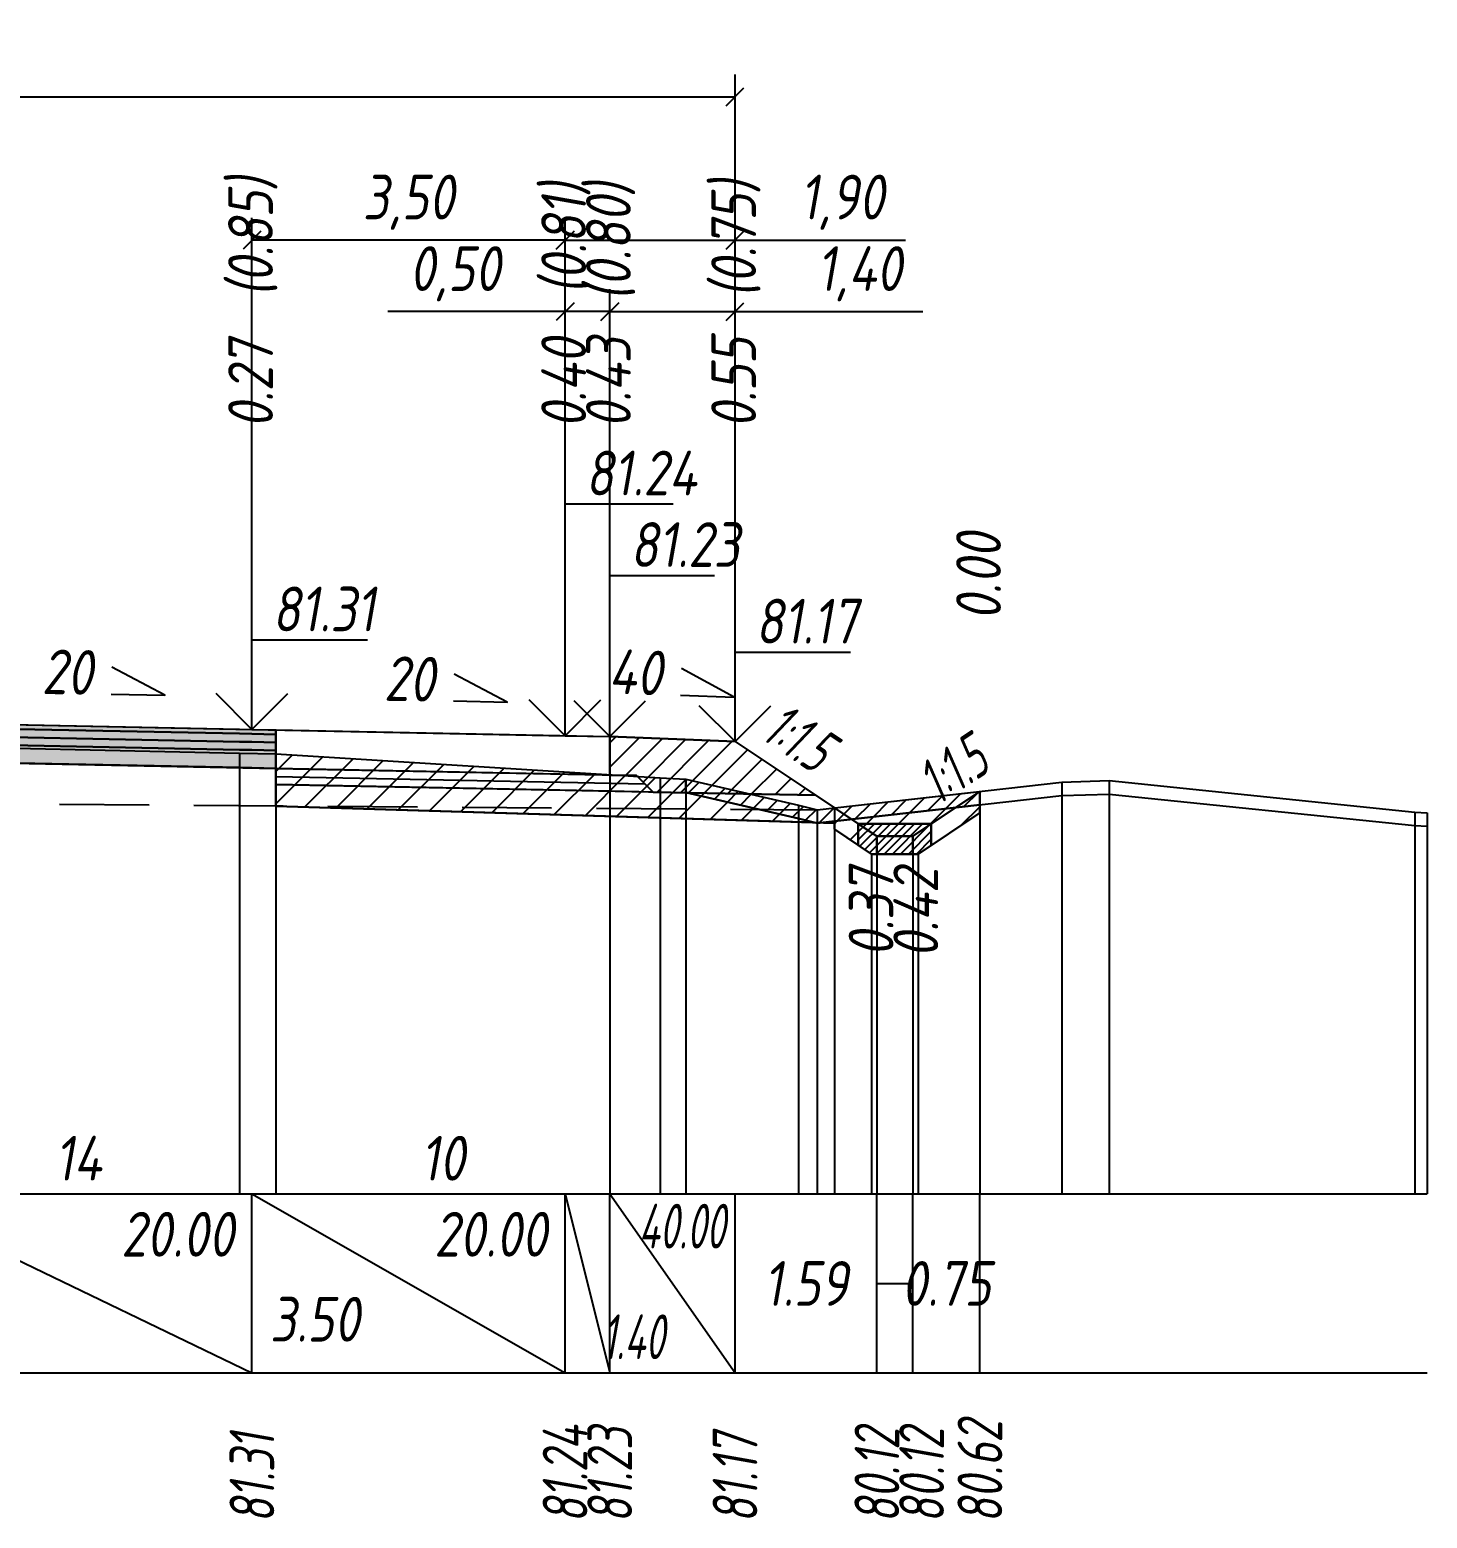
# Model space of a CAD drawing. Extents: x -717 to 1451, y -133302 to 233.
# Drawn here: x 165.6 to 243.7, y -28529.1 to -28445.9 of the extents above; entities that cross this region are included whole.
import ezdxf
from ezdxf.enums import TextEntityAlignment as Align

# ---------------------------------------------------------------- set-up
doc = ezdxf.new("R2010")
doc.units = 0
doc.linetypes.add('штриховая', pattern=[0.75, 0.5, -0.25])
for name, color, linetype in [('Интерполированный поперечник', 2, 'Continuous'), ('Код_514', 1, 'Continuous'), ('Контур_0', 7, 'Continuous'), ('Контур_2521', 7, 'Continuous'), ('Контур_2564', 7, 'Continuous'), ('Контур_2660', 7, 'Continuous'), ('Контур_2665', 7, 'Continuous'), ('Контур_400', 7, 'Continuous'), ('Контур_508', 7, 'Continuous'), ('Контур_512', 7, 'Continuous'), ('Контур_513', 7, 'Continuous'), ('Контур_818', 7, 'Continuous'), ('Красный поперечник', 1, 'Continuous'), ('Объём_2501', 7, 'Continuous'), ('Объём_2564', 7, 'Continuous'), ('Объём_2650', 7, 'Continuous'), ('Объём_2660', 7, 'Continuous'), ('Объём_2661', 7, 'Continuous'), ('Объём_2662', 7, 'Continuous'), ('Объём_2663', 7, 'Continuous'), ('Объём_2664', 7, 'Continuous'), ('Объём_2665', 7, 'Continuous'), ('Объём_2666', 7, 'Continuous'), ('Объём_2667', 7, 'Continuous'), ('Объём_2668', 7, 'Continuous'), ('Объём_2669', 7, 'Continuous'), ('Объём_2675', 7, 'Continuous'), ('Объём_2753', 7, 'Continuous'), ('Откосы', 7, 'Continuous'), ('Отметки покрытия', 7, 'Continuous'), ('Рабочие отметки', 7, 'Continuous'), ('Рабочие отметки доп.', 7, 'Continuous'), ('Слои выравнивания', 7, 'Continuous'), ('Таблица', 7, 'Continuous'), ('Уклоны проезжей части', 7, 'Continuous'), ('Черный поперечник', 3, 'Continuous')]:
    doc.layers.add(name, color=color, linetype=linetype)
for name, color, linetype, true_color in [('Контур_2540', 2, 'Continuous', 0xffff00), ('Контур_2560', 2, 'Continuous', 0xffff00), ('Контур_2561', 7, 'Continuous', 0xff8040), ('Контур_2562', 3, 'Continuous', 0x00ff00), ('Контур_2563', 7, 'Continuous', 0xff8000), ('Контур_2570', 7, 'Continuous', 0x80ff00), ('Контур_2583', 3, 'Continuous', 0x00ff00), ('Контур_2584', 3, 'Continuous', 0x00ff00), ('Контур_2725', 7, 'Continuous', 0x323232), ('Контур_2736', 4, 'Continuous', 0x00ffff), ('Контур_2737', 4, 'Continuous', 0x00ffff), ('Контур_2738', 4, 'Continuous', 0x00ffff), ('Контур_2739', 4, 'Continuous', 0x00ffff), ('Контур_2741', 4, 'Continuous', 0x00ffff), ('Контур_2742', 4, 'Continuous', 0x00ffff), ('Контур_2743', 4, 'Continuous', 0x00ffff), ('Контур_2744', 7, 'Continuous', 0xa4ffff), ('Контур_2745', 7, 'Continuous', 0xa4ffff), ('Контур_2747', 4, 'Continuous', 0x00ffff), ('Контур_2748', 4, 'Continuous', 0x00ffff), ('Контур_2749', 4, 'Continuous', 0x00ffff), ('Контур_2750', 4, 'Continuous', 0x00ffff), ('Контур_2751', 4, 'Continuous', 0x00ffff), ('Контур_2752', 4, 'Continuous', 0x00ffff), ('Контур_2760', 7, 'Continuous', 0x323232), ('Контур_2761', 7, 'Continuous', 0x323232), ('Контур_2762', 7, 'Continuous', 0x323232), ('Контур_2763', 7, 'Continuous', 0x323232), ('Контур_402', 7, 'Continuous', 0xff6464), ('Контур_703', 4, 'Continuous', 0x00ffff), ('Контур_705', 4, 'Continuous', 0x00ffff), ('Контур_707', 4, 'Continuous', 0x00ffff), ('Контур_720', 131, 'Continuous', 0xaaffff), ('Объём_2500', 7, 'Continuous', 0xc0c0c0), ('Объём_2520', 7, 'Continuous', 0x80ffff), ('Объём_2540', 2, 'Continuous', 0xffff00), ('Объём_2560', 2, 'Continuous', 0xffff00), ('Объём_2561', 7, 'Continuous', 0xff8040), ('Объём_2562', 3, 'Continuous', 0x00ff00), ('Объём_2563', 7, 'Continuous', 0xff8000), ('Объём_2570', 7, 'Continuous', 0x80ff00), ('Объём_2583', 3, 'Continuous', 0x00ff00), ('Объём_2584', 3, 'Continuous', 0x00ff00), ('Объём_2591', 3, 'Continuous', 0x00ff00), ('Объём_2595', 3, 'Continuous', 0x00ff00), ('Объём_2600', 7, 'Continuous', 0x808000), ('Объём_2620', 2, 'Continuous', 0xffff00), ('Объём_2746', 2, 'Continuous', 0xffff00)]:
    doc.layers.add(name, color=color, linetype=linetype, true_color=true_color)
doc.styles.get("Standard").update_dxf_attribs({"font": 'txt', "height": 2.5})
doc.styles.add('М', font='romand.shx', dxfattribs={"width": 0.8, "oblique": 10, "height": 2.5})
doc.dimstyles.new('ISO-25', dxfattribs={"dimtxt": 2.5, "dimasz": 2.5, "dimexe": 1.25, "dimexo": 0.625, "dimtad": 1, "dimtxsty": 'Standard', "dimcen": 2.5, "dimadec": 0, "dimazin": 0, "dimtfac": 1, "dimtmove": 0, "dimatfit": 3, "dimfxl": 1, "dimarcsym": 0})

# ---------------------------------------------------------------- blocks, each defined once
blk = doc.blocks.new('_Oblique')
at = {"color": 0, "linetype": 'ByBlock', "lineweight": -2}
blk.add_line((-0.5, -0.5), (0.5, 0.5), dxfattribs=at)
blk = doc.blocks.new('*D641')
at = {"color": 0, "lineweight": -2, "transparency": 16777216}
for p, q in [((198.046, -28484.871), (198.046, -28460.431)), ((205.046, -28485.151), (205.046, -28460.431)), ((198.046, -28461.681), (205.046, -28461.681)), ((205.046, -28461.681), (215.542, -28461.681))]:
    blk.add_line(p, q, dxfattribs=at)
at = {"layer": 'Defpoints', "color": 0, "transparency": 16777216}
for p in [(205.046, -28461.681), (198.046, -28485.496), (205.046, -28485.776)]:
    blk.add_point(p, dxfattribs=at)
at = {"color": 0, "lineweight": -2, "transparency": 16777216, "rotation": 180}
blk.add_blockref('_Oblique', (198.046, -28461.681), dxfattribs=at)
at = {"color": 0, "lineweight": -2, "transparency": 16777216}
blk.add_blockref('_Oblique', (205.046, -28461.681), dxfattribs=at)
at = {"color": 0, "transparency": 16777216, "insert": (212.001, -28459.568), "char_height": 2.5, "width": 8.75, "attachment_point": 5, "style": 'М'}
blk.add_mtext('1,40', dxfattribs=at)
blk = doc.blocks.new('*D643')
at = {"color": 0, "lineweight": -2, "transparency": 16777216}
for p, q in [((195.546, -28484.821), (195.546, -28460.431)), ((198.046, -28484.871), (198.046, -28460.431)), ((195.546, -28461.681), (185.633, -28461.681)), ((198.046, -28461.681), (195.546, -28461.681))]:
    blk.add_line(p, q, dxfattribs=at)
at = {"layer": 'Defpoints', "color": 0, "transparency": 16777216}
for p in [(198.046, -28461.681), (195.546, -28485.446), (198.046, -28485.496)]:
    blk.add_point(p, dxfattribs=at)
at = {"color": 0, "lineweight": -2, "transparency": 16777216, "rotation": 180}
blk.add_blockref('_Oblique', (195.546, -28461.681), dxfattribs=at)
at = {"color": 0, "lineweight": -2, "transparency": 16777216}
blk.add_blockref('_Oblique', (198.046, -28461.681), dxfattribs=at)
at = {"color": 0, "transparency": 16777216, "insert": (189.394, -28459.568), "char_height": 2.5, "width": 9.16667, "attachment_point": 5, "style": 'М'}
blk.add_mtext('0,50', dxfattribs=at)
blk = doc.blocks.new('*D645')
at = {"color": 0, "lineweight": -2, "transparency": 16777216}
for p, q in [((178.046, -28484.471), (178.046, -28456.431)), ((195.546, -28484.821), (195.546, -28456.431)), ((195.546, -28457.681), (178.046, -28457.681))]:
    blk.add_line(p, q, dxfattribs=at)
at = {"layer": 'Defpoints', "color": 0, "transparency": 16777216}
for p in [(178.046, -28457.681), (178.046, -28485.096), (195.546, -28485.446)]:
    blk.add_point(p, dxfattribs=at)
at = {"color": 0, "lineweight": -2, "transparency": 16777216, "rotation": 180}
blk.add_blockref('_Oblique', (178.046, -28457.681), dxfattribs=at)
at = {"color": 0, "lineweight": -2, "transparency": 16777216}
blk.add_blockref('_Oblique', (195.546, -28457.681), dxfattribs=at)
at = {"color": 0, "transparency": 16777216, "insert": (186.796, -28455.568), "char_height": 2.5, "width": 9.58333, "attachment_point": 5, "style": 'М'}
blk.add_mtext('3,50', dxfattribs=at)
blk = doc.blocks.new('*D646')
at = {"color": 0, "lineweight": -2, "transparency": 16777216}
for p, q in [((195.546, -28484.821), (195.546, -28456.431)), ((205.046, -28485.151), (205.046, -28456.431)), ((195.546, -28457.681), (205.046, -28457.681)), ((205.046, -28457.681), (214.573, -28457.681))]:
    blk.add_line(p, q, dxfattribs=at)
at = {"layer": 'Defpoints', "color": 0, "transparency": 16777216}
for p in [(195.546, -28457.681), (195.546, -28485.446), (205.046, -28485.776)]:
    blk.add_point(p, dxfattribs=at)
at = {"color": 0, "lineweight": -2, "transparency": 16777216, "rotation": 180}
blk.add_blockref('_Oblique', (195.546, -28457.681), dxfattribs=at)
at = {"color": 0, "lineweight": -2, "transparency": 16777216}
blk.add_blockref('_Oblique', (205.046, -28457.681), dxfattribs=at)
at = {"color": 0, "transparency": 16777216, "insert": (211.032, -28455.568), "char_height": 2.5, "width": 8.75, "attachment_point": 5, "style": 'М'}
blk.add_mtext('1,90', dxfattribs=at)
blk = doc.blocks.new('*D648')
at = {"color": 0, "lineweight": -2, "transparency": 16777216}
for p, q in [((109.546, -28485.151), (109.546, -28448.431)), ((205.046, -28485.151), (205.046, -28448.431)), ((109.546, -28449.681), (205.046, -28449.681))]:
    blk.add_line(p, q, dxfattribs=at)
at = {"layer": 'Defpoints', "color": 0, "transparency": 16777216}
for p in [(205.046, -28449.681), (109.546, -28485.776), (205.046, -28485.776)]:
    blk.add_point(p, dxfattribs=at)
at = {"color": 0, "lineweight": -2, "transparency": 16777216, "rotation": 180}
blk.add_blockref('_Oblique', (109.546, -28449.681), dxfattribs=at)
at = {"color": 0, "lineweight": -2, "transparency": 16777216}
blk.add_blockref('_Oblique', (205.046, -28449.681), dxfattribs=at)
at = {"color": 0, "transparency": 16777216, "insert": (157.296, -28447.568), "char_height": 2.5, "width": 10.41667, "attachment_point": 5, "style": 'М'}
blk.add_mtext('19,10', dxfattribs=at)

msp = doc.modelspace()

# ---------------------------------------------------------------- hatches: boundary and pattern name
at = {"layer": 'Объём_2563'}
h = msp.add_hatch(dxfattribs=at)
h.set_pattern_fill('ANSI31', color=256, scale=0.3)
h.paths.add_polyline_path([(200.464, -28488.532), (199.546, -28487.613), (198.046, -28487.583), (198.046, -28485.433), (205.046, -28485.713), (209.546, -28488.713)])
at = {"layer": 'Объём_2570'}
h = msp.add_hatch(dxfattribs=at)
h.set_pattern_fill('ANSI31', color=256, scale=0.2)
h.paths.add_polyline_path([(218.734, -28489.245), (209.634, -28490.271), (208.588, -28490.017), (202.289, -28488.555), (202.289, -28487.805), (208.588, -28489.267), (209.634, -28489.521), (218.734, -28488.495)])
at = {"layer": 'Объём_2600'}
h = msp.add_hatch(dxfattribs=at)
h.set_pattern_fill('ANSI31', color=6, scale=0.4)
h.paths.add_polyline_path([(200.857, -28487.737), (202.289, -28487.805), (202.289, -28488.555), (208.588, -28490.017), (209.48, -28490.234), (179.385, -28489.331), (179.385, -28486.401)])
h = msp.add_hatch(dxfattribs=at)
h.set_pattern_fill('ANSI31', color=6, scale=0.4)
h.paths.add_polyline_path([(216.015, -28490.308), (211.937, -28490.308), (211.937, -28491.509), (210.596, -28490.615), (210.596, -28490.267), (209.865, -28490.245), (218.726, -28489.246), (218.726, -28489.702), (216.015, -28491.509)])
at = {"layer": 'Объём_2620'}
h = msp.add_hatch(dxfattribs=at)
h.set_pattern_fill('ANSI31', color=2, scale=0.1)
h.paths.add_polyline_path([(211.937, -28490.308), (216.015, -28490.308), (216.015, -28491.509), (215.279, -28492), (212.673, -28492), (211.937, -28491.509)])
at = {"layer": 'Слои выравнивания'}
for color, points in [(2, [(157.296, -28484.618), (177.343, -28485.019), (178.046, -28485.033), (179.385, -28485.06), (179.385, -28485.31), (178.046, -28485.283), (177.343, -28485.269), (157.296, -28484.868)]), (3, [(157.296, -28484.868), (177.343, -28485.269), (178.046, -28485.283), (179.385, -28485.31), (179.385, -28485.76), (178.046, -28485.733), (177.343, -28485.719), (157.296, -28485.318)]), (4, [(157.296, -28485.318), (177.343, -28485.719), (178.046, -28485.733), (179.385, -28485.76), (179.385, -28486.21), (178.046, -28486.183), (177.343, -28486.169), (157.296, -28485.768)]), (5, [(157.296, -28485.768), (177.343, -28486.169), (178.046, -28486.183), (179.385, -28486.21), (179.385, -28487.21), (178.046, -28487.183), (177.343, -28487.169), (157.296, -28486.768)])]:
    msp.add_hatch(color=color, dxfattribs=at).paths.add_polyline_path(points)

# ---------------------------------------------------------------- linework, layer by layer
at = {"layer": 'Интерполированный поперечник', "linetype": 'штриховая', "ltscale": 10, "flags": 128}
msp.add_lwpolyline([(99.797, -28488.705), (209.634, -28489.521)], dxfattribs=at)
at = {"layer": 'Код_514'}
for p, q in [((157.296, -28511), (178.046, -28521)), ((178.046, -28521), (178.046, -28511)), ((178.046, -28511), (195.546, -28521)), ((195.546, -28521), (195.546, -28511)), ((195.546, -28511), (198.046, -28521)), ((198.046, -28521), (198.046, -28511)), ((198.046, -28511), (205.046, -28521)), ((205.046, -28521), (205.046, -28511)), ((212.976, -28521), (212.976, -28511)), ((214.976, -28521), (214.976, -28511)), ((218.734, -28521), (218.734, -28511)), ((212.976, -28516), (214.976, -28516))]:
    msp.add_line(p, q, dxfattribs=at)
at = {"layer": 'Контур_0', "flags": 128}
for points in [[(179.385, -28485.06), (198.046, -28485.433), (198.046, -28487.583), (179.385, -28487.21), (179.385, -28485.06), (179.385, -28485.06)], [(205.046, -28485.713), (210.596, -28489.413), (210.596, -28489.413), (210.596, -28489.413), (210.596, -28489.413), (210.596, -28489.413), (210.596, -28489.413), (210.596, -28489.413), (210.596, -28489.413), (210.596, -28489.413), (210.596, -28489.413), (210.596, -28489.413), (210.596, -28489.413), (210.596, -28489.413), (210.596, -28489.413), (212.976, -28491)], [(205.046, -28485.713), (210.596, -28489.413), (210.596, -28489.413), (210.596, -28489.413), (210.596, -28489.413), (210.596, -28489.413), (210.596, -28489.413), (210.596, -28489.413), (210.596, -28489.413), (210.596, -28489.413), (210.596, -28489.413), (210.596, -28489.413), (210.596, -28489.413), (210.596, -28489.413), (210.596, -28489.413), (212.976, -28491), (214.976, -28491), (218.734, -28488.495), (218.734, -28488.495), (218.734, -28488.495), (218.734, -28488.495), (218.734, -28488.495), (218.734, -28488.495), (218.734, -28488.495), (218.734, -28488.495), (218.734, -28488.495), (218.734, -28488.495), (218.734, -28488.495), (218.734, -28488.495), (218.734, -28488.495)], [(198.046, -28488.483), (179.385, -28488.11), (179.385, -28487.21), (199.546, -28487.613), (200.464, -28488.532), (198.046, -28488.483), (198.046, -28488.483)], [(198.046, -28487.583), (199.546, -28487.613), (200.464, -28488.532), (209.546, -28488.713)]]:
    msp.add_lwpolyline(points, dxfattribs=at)
at = {"layer": 'Контур_2521', "color": 250, "flags": 128}
msp.add_lwpolyline([(179.385, -28487.66), (200.005, -28488.073)], dxfattribs=at)
at = {"layer": 'Контур_2540', "flags": 128}
msp.add_lwpolyline([(195.546, -28488.433), (209.546, -28488.713), (210.596, -28489.413), (210.596, -28490.267), (179.385, -28489.331), (179.385, -28488.11), (195.546, -28488.433), (195.546, -28488.433)], dxfattribs=at)
at = {"layer": 'Контур_2560', "flags": 128}
msp.add_lwpolyline([(198.046, -28485.433), (205.046, -28485.713), (205.046, -28485.713), (205.046, -28485.713)], dxfattribs=at)
at = {"layer": 'Контур_2561', "flags": 128}
msp.add_lwpolyline([(198.046, -28485.433), (198.046, -28485.433), (205.046, -28485.713), (205.046, -28485.713), (198.046, -28485.433)], dxfattribs=at)
at = {"layer": 'Контур_2562', "flags": 128}
msp.add_lwpolyline([(205.046, -28485.713), (205.046, -28485.713), (205.046, -28485.713), (205.046, -28485.713), (205.046, -28485.713)], dxfattribs=at)
at = {"layer": 'Контур_2563', "flags": 128}
msp.add_lwpolyline([(200.464, -28488.532), (199.546, -28487.613), (198.046, -28487.583), (198.046, -28485.433), (205.046, -28485.713), (209.546, -28488.713), (200.464, -28488.532), (200.464, -28488.532)], dxfattribs=at)
at = {"layer": 'Контур_2564', "flags": 128}
msp.add_lwpolyline([(198.046, -28485.433), (205.046, -28485.713)], dxfattribs=at)
at = {"layer": 'Контур_2570', "flags": 128}
msp.add_lwpolyline([(157.296, -28485.908), (177.343, -28486.354), (179.385, -28486.401), (200.857, -28487.737), (202.289, -28487.805), (202.289, -28488.555), (208.588, -28490.017), (209.634, -28490.271), (209.634, -28490.271), (223.312, -28488.728), (225.951, -28488.646), (243.049, -28490.403), (243.734, -28490.44)], dxfattribs=at)
at = {"layer": 'Контур_2583', "flags": 128}
for points in [[(218.726, -28489.702), (218.726, -28488.5), (214.976, -28491), (214.976, -28492), (215.279, -28492), (218.726, -28489.702)], [(212.976, -28491), (210.596, -28489.413), (210.596, -28490.615), (212.673, -28492), (212.976, -28492), (212.976, -28491)]]:
    msp.add_lwpolyline(points, dxfattribs=at)
at = {"layer": 'Контур_2584', "flags": 128}
msp.add_lwpolyline([(212.976, -28491), (212.976, -28492), (214.976, -28492), (214.976, -28491), (212.976, -28491)], dxfattribs=at)
at = {"layer": 'Контур_2660', "flags": 128}
msp.add_lwpolyline([(179.385, -28489.331), (210.596, -28490.267)], dxfattribs=at)
at = {"layer": 'Контур_2665', "flags": 128}
msp.add_lwpolyline([(205.046, -28485.713), (205.046, -28485.713)], dxfattribs=at)
at = {"layer": 'Контур_2725', "flags": 128}
msp.add_lwpolyline([(129.804, -28487.318), (136.546, -28487.183), (142.721, -28487.06), (152.503, -28486.864), (154.459, -28486.825), (157.296, -28486.768), (177.343, -28487.169), (178.046, -28487.183), (179.385, -28487.21)], dxfattribs=at)
at = {"layer": 'Контур_2736', "flags": 128}
for points in [[(205.046, -28485.713), (210.596, -28489.413)], [(210.596, -28489.413), (212.976, -28491)]]:
    msp.add_lwpolyline(points, dxfattribs=at)
at = {"layer": 'Контур_2737', "flags": 128}
msp.add_lwpolyline([(210.596, -28489.413), (210.596, -28489.413)], dxfattribs=at)
at = {"layer": 'Контур_2738', "flags": 128}
msp.add_lwpolyline([(210.596, -28489.413), (210.596, -28489.413)], dxfattribs=at)
at = {"layer": 'Контур_2739', "flags": 128}
msp.add_lwpolyline([(210.596, -28489.413), (210.596, -28489.413)], dxfattribs=at)
at = {"layer": 'Контур_2741', "flags": 128}
msp.add_lwpolyline([(218.734, -28488.495), (218.734, -28488.495)], dxfattribs=at)
at = {"layer": 'Контур_2742', "flags": 128}
msp.add_lwpolyline([(218.734, -28488.495), (218.734, -28488.495)], dxfattribs=at)
at = {"layer": 'Контур_2743', "flags": 128}
msp.add_lwpolyline([(218.734, -28488.495), (218.734, -28488.495)], dxfattribs=at)
at = {"layer": 'Контур_2744', "flags": 128}
msp.add_lwpolyline([(218.734, -28488.495), (218.734, -28488.495)], dxfattribs=at)
msp.add_lwpolyline([(218.734, -28488.495), (218.734, -28488.495)], dxfattribs=at)
msp.add_lwpolyline([(218.734, -28488.495), (218.734, -28488.495)], dxfattribs=at)
msp.add_lwpolyline([(218.734, -28488.495), (218.734, -28488.495)], dxfattribs=at)
msp.add_lwpolyline([(218.734, -28488.495), (218.734, -28488.495)], dxfattribs=at)
msp.add_lwpolyline([(218.734, -28488.495), (218.734, -28488.495)], dxfattribs=at)
at = {"layer": 'Контур_2745', "flags": 128}
msp.add_lwpolyline([(210.596, -28489.413), (210.596, -28489.413)], dxfattribs=at)
msp.add_lwpolyline([(210.596, -28489.413), (210.596, -28489.413)], dxfattribs=at)
msp.add_lwpolyline([(210.596, -28489.413), (210.596, -28489.413)], dxfattribs=at)
msp.add_lwpolyline([(210.596, -28489.413), (210.596, -28489.413)], dxfattribs=at)
msp.add_lwpolyline([(210.596, -28489.413), (210.596, -28489.413)], dxfattribs=at)
msp.add_lwpolyline([(210.596, -28489.413), (210.596, -28489.413)], dxfattribs=at)
at = {"layer": 'Контур_2747', "flags": 128}
msp.add_lwpolyline([(210.596, -28489.413), (210.596, -28489.413)], dxfattribs=at)
at = {"layer": 'Контур_2748', "flags": 128}
msp.add_lwpolyline([(210.596, -28489.413), (210.596, -28489.413)], dxfattribs=at)
at = {"layer": 'Контур_2749', "flags": 128}
msp.add_lwpolyline([(210.596, -28489.413), (210.596, -28489.413)], dxfattribs=at)
at = {"layer": 'Контур_2750', "flags": 128}
msp.add_lwpolyline([(218.734, -28488.495), (218.734, -28488.495)], dxfattribs=at)
at = {"layer": 'Контур_2751', "flags": 128}
msp.add_lwpolyline([(218.734, -28488.495), (218.734, -28488.495)], dxfattribs=at)
at = {"layer": 'Контур_2752', "flags": 128}
msp.add_lwpolyline([(218.734, -28488.495), (218.734, -28488.495)], dxfattribs=at)
at = {"layer": 'Контур_2760', "flags": 128}
msp.add_lwpolyline([(129.804, -28485.168), (136.546, -28485.033), (142.721, -28484.91), (152.503, -28484.714), (154.459, -28484.675), (157.296, -28484.618), (177.343, -28485.019), (178.046, -28485.033), (179.385, -28485.06)], dxfattribs=at)
at = {"layer": 'Контур_2761', "flags": 128}
msp.add_lwpolyline([(129.804, -28485.418), (136.546, -28485.283), (142.721, -28485.16), (152.503, -28484.964), (154.459, -28484.925), (157.296, -28484.868), (177.343, -28485.269), (178.046, -28485.283), (179.385, -28485.31)], dxfattribs=at)
at = {"layer": 'Контур_2762', "flags": 128}
msp.add_lwpolyline([(129.804, -28485.868), (136.546, -28485.733), (142.721, -28485.61), (152.503, -28485.414), (154.459, -28485.375), (157.296, -28485.318), (177.343, -28485.719), (178.046, -28485.733), (179.385, -28485.76)], dxfattribs=at)
at = {"layer": 'Контур_2763', "flags": 128}
msp.add_lwpolyline([(129.804, -28486.318), (136.546, -28486.183), (142.721, -28486.06), (152.503, -28485.864), (154.459, -28485.825), (157.296, -28485.768), (177.343, -28486.169), (178.046, -28486.183), (179.385, -28486.21)], dxfattribs=at)
at = {"layer": 'Контур_400', "flags": 128}
msp.add_lwpolyline([(157.296, -28484.618), (178.046, -28485.033), (195.546, -28485.383), (195.546, -28485.383), (195.546, -28485.383), (195.546, -28485.383), (195.546, -28485.383), (195.546, -28485.383), (198.046, -28485.433)], dxfattribs=at)
at = {"layer": 'Контур_402', "flags": 128}
msp.add_lwpolyline([(104.564, -28490.25), (129.804, -28489.493), (129.804, -28487.318), (157.296, -28486.768), (179.385, -28487.21), (179.385, -28489.331), (210.596, -28490.267)], dxfattribs=at)
at = {"layer": 'Контур_508', "flags": 128}
msp.add_lwpolyline([(104, -28490.632), (104.564, -28490.25), (129.804, -28489.493), (129.804, -28487.318), (157.296, -28486.768), (179.385, -28487.21), (179.385, -28489.331), (210.596, -28490.267), (210.596, -28490.615), (212.673, -28492), (212.976, -28492), (214.976, -28492), (215.279, -28492), (218.726, -28489.702), (218.726, -28488.5), (218.734, -28488.495)], dxfattribs=at)
at = {"layer": 'Контур_512', "flags": 128}
msp.add_lwpolyline([(179.385, -28489.331), (210.596, -28490.267), (210.596, -28490.615), (212.673, -28492), (212.976, -28492), (214.976, -28492), (215.279, -28492), (218.726, -28489.702), (218.726, -28488.5), (218.734, -28488.495)], dxfattribs=at)
at = {"layer": 'Контур_513', "flags": 128}
msp.add_lwpolyline([(104, -28490.632), (104.564, -28490.25), (129.804, -28489.493), (129.804, -28487.318), (157.296, -28486.768), (179.385, -28487.21), (179.385, -28489.331), (210.596, -28490.267), (210.596, -28490.615), (212.673, -28492), (212.976, -28492), (214.976, -28492), (215.279, -28492), (218.726, -28489.702), (218.726, -28488.5), (218.734, -28488.495)], dxfattribs=at)
at = {"layer": 'Контур_703', "flags": 128}
msp.add_lwpolyline([(205.046, -28485.713), (210.596, -28489.413)], dxfattribs=at)
at = {"layer": 'Контур_705', "flags": 128}
msp.add_lwpolyline([(210.596, -28489.413), (210.596, -28489.413)], dxfattribs=at)
at = {"layer": 'Контур_707', "flags": 128}
msp.add_lwpolyline([(214.976, -28491), (218.734, -28488.495)], dxfattribs=at)
at = {"layer": 'Контур_720', "flags": 128}
msp.add_lwpolyline([(212.976, -28491), (214.976, -28491)], dxfattribs=at)
at = {"layer": 'Контур_818', "flags": 128}
msp.add_lwpolyline([(105, -28487.879), (127.399, -28486.451), (129.804, -28486.302), (152.503, -28485.876), (154.459, -28485.845), (157.296, -28485.908), (177.343, -28486.354), (179.385, -28486.401), (200.857, -28487.737), (202.289, -28487.805), (202.289, -28488.555), (208.588, -28490.017), (209.634, -28490.271), (209.634, -28490.271), (218.734, -28489.245)], dxfattribs=at)
at = {"layer": 'Красный поперечник'}
for p, q in [((157.296, -28484.618), (178.046, -28485.033)), ((178.046, -28485.033), (195.546, -28485.383)), ((195.546, -28485.383), (198.046, -28485.433)), ((198.046, -28485.433), (205.046, -28485.713)), ((205.046, -28485.713), (212.976, -28491)), ((214.976, -28491), (218.734, -28488.495)), ((218.726, -28488.5), (218.726, -28511)), ((218.734, -28488.495), (218.734, -28511)), ((179.385, -28489.331), (179.385, -28511)), ((210.596, -28490.267), (210.596, -28511)), ((218.726, -28489.702), (218.726, -28511)), ((210.596, -28490.615), (210.596, -28511)), ((212.976, -28491), (214.976, -28491)), ((212.673, -28492), (212.673, -28511)), ((212.976, -28492), (212.976, -28511)), ((214.976, -28492), (214.976, -28511)), ((215.279, -28492), (215.279, -28511))]:
    msp.add_line(p, q, dxfattribs=at)
at = {"layer": 'Объём_2500', "flags": 128}
msp.add_lwpolyline([(179.385, -28485.06), (198.046, -28485.433), (198.046, -28487.583), (179.385, -28487.21), (179.385, -28485.06), (179.385, -28485.06)], dxfattribs=at)
at = {"layer": 'Объём_2501', "flags": 128}
msp.add_lwpolyline([(157.296, -28484.618), (178.046, -28485.033), (195.546, -28485.383), (195.546, -28485.383), (195.546, -28485.383), (195.546, -28485.383), (195.546, -28485.383), (195.546, -28485.383), (198.046, -28485.433)], dxfattribs=at)
at = {"layer": 'Объём_2520', "color": 250, "flags": 128}
msp.add_lwpolyline([(198.046, -28488.483), (179.385, -28488.11), (179.385, -28487.21), (199.546, -28487.613), (200.464, -28488.532), (198.046, -28488.483), (198.046, -28488.483)], dxfattribs=at)
at = {"layer": 'Объём_2540', "flags": 128}
msp.add_lwpolyline([(195.546, -28488.433), (209.546, -28488.713), (210.596, -28489.413), (210.596, -28490.267), (179.385, -28489.331), (179.385, -28488.11), (195.546, -28488.433), (195.546, -28488.433)], dxfattribs=at)
at = {"layer": 'Объём_2560', "flags": 128}
msp.add_lwpolyline([(198.046, -28485.433), (205.046, -28485.713), (205.046, -28485.713), (205.046, -28485.713)], dxfattribs=at)
at = {"layer": 'Объём_2561', "flags": 128}
msp.add_lwpolyline([(198.046, -28485.433), (198.046, -28485.433), (205.046, -28485.713), (205.046, -28485.713), (198.046, -28485.433)], dxfattribs=at)
at = {"layer": 'Объём_2562', "flags": 128}
msp.add_lwpolyline([(205.046, -28485.713), (205.046, -28485.713), (205.046, -28485.713), (205.046, -28485.713), (205.046, -28485.713)], dxfattribs=at)
at = {"layer": 'Объём_2563', "color": 250, "flags": 128}
msp.add_lwpolyline([(200.464, -28488.532), (199.546, -28487.613), (198.046, -28487.583), (198.046, -28485.433), (205.046, -28485.713), (209.546, -28488.713), (200.464, -28488.532), (200.464, -28488.532)], dxfattribs=at)
at = {"layer": 'Объём_2564', "flags": 128}
msp.add_lwpolyline([(198.046, -28485.433), (205.046, -28485.713)], dxfattribs=at)
at = {"layer": 'Объём_2570', "flags": 128}
msp.add_lwpolyline([(218.734, -28489.245), (209.634, -28490.271), (208.588, -28490.017), (202.289, -28488.555), (202.289, -28487.805), (208.588, -28489.267), (209.634, -28489.521), (218.734, -28488.495), (218.734, -28489.245), (218.734, -28489.245)], dxfattribs=at)
at = {"layer": 'Объём_2583', "flags": 128}
for points in [[(218.726, -28489.702), (218.726, -28488.5), (214.976, -28491), (214.976, -28492), (215.279, -28492), (218.726, -28489.702)], [(212.976, -28491), (210.596, -28489.413), (210.596, -28490.615), (212.673, -28492), (212.976, -28492), (212.976, -28491)]]:
    msp.add_lwpolyline(points, dxfattribs=at)
at = {"layer": 'Объём_2584', "flags": 128}
msp.add_lwpolyline([(212.976, -28491), (212.976, -28492), (214.976, -28492), (214.976, -28491), (212.976, -28491)], dxfattribs=at)
at = {"layer": 'Объём_2591', "flags": 128}
for points in [[(214.976, -28491), (218.726, -28488.5), (218.734, -28488.495)], [(210.596, -28489.413), (212.976, -28491)]]:
    msp.add_lwpolyline(points, dxfattribs=at)
at = {"layer": 'Объём_2595', "flags": 128}
msp.add_lwpolyline([(212.976, -28491), (214.976, -28491)], dxfattribs=at)
at = {"layer": 'Объём_2600', "color": 5, "flags": 128}
for points in [[(218.726, -28489.246), (218.726, -28488.5), (218.734, -28488.495), (218.734, -28489.245), (218.726, -28489.246), (218.726, -28489.246)], [(209.634, -28490.271), (209.48, -28490.234), (209.865, -28490.245), (209.634, -28490.271), (209.634, -28490.271)]]:
    msp.add_lwpolyline(points, dxfattribs=at)
at = {"layer": 'Объём_2620', "flags": 128}
msp.add_lwpolyline([(211.937, -28490.308), (216.015, -28490.308), (216.015, -28491.509), (215.279, -28492), (212.673, -28492), (211.937, -28491.509), (211.937, -28490.308), (211.937, -28490.308)], dxfattribs=at)
at = {"layer": 'Объём_2650', "color": 6, "flags": 128}
for points in [[(200.857, -28487.737), (202.289, -28487.805), (202.289, -28488.555), (208.588, -28490.017), (209.48, -28490.234), (179.385, -28489.331), (179.385, -28486.401), (200.857, -28487.737), (200.857, -28487.737)], [(216.015, -28490.308), (211.937, -28490.308), (211.937, -28491.509), (210.596, -28490.615), (210.596, -28490.267), (209.865, -28490.245), (218.726, -28489.246), (218.726, -28489.702), (216.015, -28491.509), (216.015, -28490.308), (216.015, -28490.308)]]:
    msp.add_lwpolyline(points, dxfattribs=at)
at = {"layer": 'Объём_2660', "flags": 128}
msp.add_lwpolyline([(179.385, -28489.331), (210.596, -28490.267)], dxfattribs=at)
at = {"layer": 'Объём_2661', "flags": 128}
msp.add_lwpolyline([(205.046, -28485.713), (210.596, -28489.413), (211.937, -28490.308)], dxfattribs=at)
at = {"layer": 'Объём_2662', "flags": 128}
msp.add_lwpolyline([(216.015, -28490.308), (218.734, -28488.495)], dxfattribs=at)
at = {"layer": 'Объём_2663', "flags": 128}
for points in [[(211.937, -28490.308), (212.976, -28491)], [(214.976, -28491), (216.015, -28490.308)]]:
    msp.add_lwpolyline(points, dxfattribs=at)
at = {"layer": 'Объём_2664', "flags": 128}
msp.add_lwpolyline([(212.976, -28491), (214.976, -28491)], dxfattribs=at)
at = {"layer": 'Объём_2665', "flags": 128}
msp.add_lwpolyline([(205.046, -28485.713), (205.046, -28485.713)], dxfattribs=at)
at = {"layer": 'Объём_2666', "flags": 128}
for points in [[(205.046, -28485.713), (210.596, -28489.413)], [(210.596, -28489.413), (211.937, -28490.308)]]:
    msp.add_lwpolyline(points, dxfattribs=at)
at = {"layer": 'Объём_2667', "flags": 128}
for points in [[(218.734, -28488.495), (218.734, -28488.495)], [(210.596, -28489.413), (210.596, -28489.413)]]:
    msp.add_lwpolyline(points, dxfattribs=at)
at = {"layer": 'Объём_2668', "flags": 128}
for points in [[(218.734, -28488.495), (218.734, -28488.495)], [(210.596, -28489.413), (210.596, -28489.413)]]:
    msp.add_lwpolyline(points, dxfattribs=at)
at = {"layer": 'Объём_2669', "flags": 128}
for points in [[(218.734, -28488.495), (218.734, -28488.495)], [(210.596, -28489.413), (210.596, -28489.413)]]:
    msp.add_lwpolyline(points, dxfattribs=at)
at = {"layer": 'Объём_2675', "flags": 128}
for points in [[(218.734, -28488.495), (218.734, -28488.495)], [(218.734, -28488.495), (218.734, -28488.495)], [(218.734, -28488.495), (218.734, -28488.495)], [(218.734, -28488.495), (218.734, -28488.495)], [(218.734, -28488.495), (218.734, -28488.495)], [(218.734, -28488.495), (218.734, -28488.495)], [(210.596, -28489.413), (210.596, -28489.413)], [(210.596, -28489.413), (210.596, -28489.413)], [(210.596, -28489.413), (210.596, -28489.413)], [(210.596, -28489.413), (210.596, -28489.413)], [(210.596, -28489.413), (210.596, -28489.413)], [(210.596, -28489.413), (210.596, -28489.413)]]:
    msp.add_lwpolyline(points, dxfattribs=at)
at = {"layer": 'Объём_2746', "flags": 128}
for points in [[(202.289, -28488.555), (208.588, -28490.017), (209.48, -28490.234), (179.385, -28489.331), (179.385, -28486.401), (200.857, -28487.737), (202.289, -28487.805), (202.289, -28488.555), (202.289, -28488.555)], [(218.726, -28489.246), (218.726, -28489.702), (215.279, -28492), (212.673, -28492), (210.596, -28490.615), (210.596, -28490.267), (209.865, -28490.245), (211.558, -28490.054), (212.976, -28491), (214.976, -28491), (217.38, -28489.398), (218.726, -28489.246), (218.726, -28489.246)]]:
    msp.add_lwpolyline(points, dxfattribs=at)
at = {"layer": 'Объём_2753', "flags": 128}
msp.add_lwpolyline([(179.385, -28485.06), (179.385, -28485.06)], dxfattribs=at)
at = {"layer": 'Откосы', "color": 1, "flags": 128}
for points in [[(170.184, -28483.059), (173.184, -28483.119), (170.214, -28481.559)], [(189.309, -28483.442), (192.309, -28483.502), (189.339, -28481.942)], [(202.002, -28483.118), (205, -28483.238), (202.062, -28481.619)]]:
    msp.add_lwpolyline(points, dxfattribs=at)
at = {"layer": 'Отметки покрытия', "color": 1}
for p, q in [((195.546, -28485.383), (195.546, -28472.433)), ((195.546, -28472.433), (201.596, -28472.433)), ((198.046, -28485.433), (198.046, -28476.433)), ((198.046, -28476.433), (203.896, -28476.433)), ((178.046, -28485.033), (178.046, -28480.033)), ((178.046, -28480.033), (184.496, -28480.033)), ((205.046, -28485.713), (205.046, -28480.713)), ((205.046, -28480.713), (211.496, -28480.713)), ((178.046, -28485.033), (176.046, -28483.033)), ((178.046, -28485.033), (180.046, -28483.033)), ((195.546, -28485.383), (193.546, -28483.383)), ((195.546, -28485.383), (197.546, -28483.383)), ((198.046, -28485.433), (196.046, -28483.433)), ((198.046, -28485.433), (200.046, -28483.433)), ((205.046, -28485.713), (203.046, -28483.713)), ((205.046, -28485.713), (207.046, -28483.713))]:
    msp.add_line(p, q, dxfattribs=at)
at = {"layer": 'Слои выравнивания'}
for p, q in [((179.385, -28485.06), (179.385, -28511)), ((198.046, -28485.433), (198.046, -28511))]:
    msp.add_line(p, q, dxfattribs=at)
at = {"layer": 'Слои выравнивания', "color": 2, "flags": 128}
msp.add_lwpolyline([(157.296, -28484.618), (177.343, -28485.019), (178.046, -28485.033), (179.385, -28485.06), (179.385, -28485.31), (178.046, -28485.283), (177.343, -28485.269), (157.296, -28484.868)], close=True, dxfattribs=at)
at = {"layer": 'Слои выравнивания', "color": 3, "flags": 128}
msp.add_lwpolyline([(157.296, -28484.868), (177.343, -28485.269), (178.046, -28485.283), (179.385, -28485.31), (179.385, -28485.76), (178.046, -28485.733), (177.343, -28485.719), (157.296, -28485.318)], close=True, dxfattribs=at)
at = {"layer": 'Слои выравнивания', "color": 4, "flags": 128}
msp.add_lwpolyline([(157.296, -28485.318), (177.343, -28485.719), (178.046, -28485.733), (179.385, -28485.76), (179.385, -28486.21), (178.046, -28486.183), (177.343, -28486.169), (157.296, -28485.768)], close=True, dxfattribs=at)
at = {"layer": 'Слои выравнивания', "color": 5, "flags": 128}
msp.add_lwpolyline([(157.296, -28485.768), (177.343, -28486.169), (178.046, -28486.183), (179.385, -28486.21), (179.385, -28487.21), (178.046, -28487.183), (177.343, -28487.169), (157.296, -28486.768)], close=True, dxfattribs=at)
at = {"layer": 'Таблица'}
for p, q in [((80, -28511), (243.734, -28511)), ((80, -28521), (243.734, -28521))]:
    msp.add_line(p, q, dxfattribs=at)
at = {"layer": 'Черный поперечник', "color": 7}
for p, q in [((177.343, -28486.354), (177.343, -28511)), ((179.385, -28486.401), (179.385, -28511)), ((200.857, -28487.737), (200.857, -28511)), ((202.289, -28487.805), (202.289, -28511)), ((223.312, -28487.978), (223.312, -28511)), ((225.951, -28487.896), (225.951, -28511)), ((208.588, -28489.267), (208.588, -28511)), ((209.634, -28489.521), (209.634, -28511)), ((243.049, -28489.653), (243.049, -28511)), ((243.734, -28489.69), (243.734, -28511))]:
    msp.add_line(p, q, dxfattribs=at)
at = {"layer": 'Черный поперечник', "flags": 128}
msp.add_lwpolyline([(80, -28489.483), (80.59, -28489.469), (84.118, -28489.25), (99.797, -28488.705), (103.293, -28488.022), (103.616, -28487.967), (127.399, -28486.451), (129.804, -28486.302), (152.503, -28485.876), (154.459, -28485.845), (157.296, -28485.908), (177.343, -28486.354), (179.385, -28486.401), (200.857, -28487.737), (202.289, -28487.805), (208.588, -28489.267), (209.634, -28489.521), (223.312, -28487.978), (225.951, -28487.896), (243.049, -28489.653), (243.734, -28489.69)], dxfattribs=at)

# ---------------------------------------------------------------- texts
at = {"layer": 'Код_514', "style": 'М', "oblique": 10}
for s, width, p in [('40.00', 0.6, (204.499, -28511.547)), ('20.00', 0.8, (177.046, -28512)), ('20.00', 0.8, (194.546, -28512))]:
    msp.add_text(s, height=2.5, dxfattribs=dict(at, width=width)).set_placement(p, align=Align.TOP_RIGHT)
at = {"layer": 'Код_514', "style": 'М', "oblique": 10, "width": 0.8}
for s, p in [('1.59', (209.011, -28516)), ('0.75', (216.855, -28516))]:
    msp.add_text(s, height=2.5, dxfattribs=at).set_placement(p, align=Align.MIDDLE_CENTER)
at = {"layer": 'Код_514', "style": 'М', "oblique": 10}
for s, width, p in [('3.50', 0.8, (179.046, -28520)), ('1.40', 0.6, (197.611, -28520.981))]:
    msp.add_text(s, height=2.5, dxfattribs=dict(at, width=width)).set_placement(p, align=Align.BOTTOM_LEFT)
at = {"layer": 'Код_514', "style": 'М', "oblique": 10, "width": 0.7}
for s, p in [('80.62', (218.734, -28529.382)), ('81.31', (178.046, -28529.382)), ('81.24', (195.546, -28529.382)), ('81.23', (198.046, -28529.382)), ('81.17', (205.046, -28529.382)), ('80.12', (212.976, -28529.382)), ('80.12', (215.476, -28529.382))]:
    msp.add_text(s, height=2.5, rotation=90, dxfattribs=at).set_placement(p, align=Align.MIDDLE_LEFT)
at = {"layer": 'Отметки покрытия', "color": 1, "style": 'М', "oblique": 10, "width": 0.8}
for s, p in [('81.24', (196.687, -28472.702)), ('81.23', (199.187, -28476.702)), ('81.31', (179.187, -28480.302)), ('81.17', (206.187, -28480.982))]:
    msp.add_text(s, height=2.5, dxfattribs=at).set_placement(p, align=Align.BOTTOM_LEFT)
at = {"layer": 'Рабочие отметки', "color": 1, "style": 'М', "oblique": 10, "width": 0.8}
for s, p in [('0.27', (177.968, -28468.183)), ('0.40', (195.468, -28468.183)), ('0.43', (197.968, -28468.183)), ('0.55', (204.968, -28468.183)), ('0.00', (218.656, -28478.926))]:
    msp.add_text(s, height=2.5, rotation=90, dxfattribs=at).set_placement(p, align=Align.MIDDLE_LEFT)
for s, p in [('0.37', (212.648, -28492.764)), ('0.42', (215.148, -28492.764))]:
    msp.add_text(s, height=2.5, rotation=90, dxfattribs=at).set_placement(p, align=Align.MIDDLE_RIGHT)
at = {"layer": 'Рабочие отметки доп.', "color": 1, "style": 'М', "oblique": 10, "width": 0.8}
for s, p in [('(0.85)', (177.968, -28460.833)), ('(0.81)', (195.468, -28460.683)), ('(0.80)', (197.968, -28461.058)), ('(0.75)', (204.968, -28460.883))]:
    msp.add_text(s, height=2.5, rotation=90, dxfattribs=at).set_placement(p, align=Align.MIDDLE_LEFT)
at = {"layer": 'Слои выравнивания', "style": 'М', "oblique": 10, "width": 0.8}
for s, p in [('14', (168.341, -28511)), ('10', (188.716, -28511))]:
    msp.add_text(s, height=2.5, dxfattribs=at).set_placement(p, align=Align.BOTTOM_CENTER)
at = {"layer": 'Уклоны проезжей части', "color": 1, "style": 'М', "oblique": 10}
for s, rotation, width, p in [('20', 358.85423, 0.8, (167.691, -28483.826)), ('20', 358.85423, 0.8, (186.816, -28484.209)), ('40', 357.70938, 0.8, (199.41, -28483.834)), ('1:1.5', 326.30994, 0.6, (207.529, -28487.154)), ('1:1.5', 33.69007, 0.6, (218.337, -28488.915))]:
    msp.add_text(s, height=2.5, rotation=rotation, dxfattribs=dict(at, width=width)).set_placement(p, align=Align.BOTTOM_CENTER)

# ---------------------------------------------------------------- dimensions: what is measured, and where the dimension line sits
at = {"color": 5}
dim = msp.add_linear_dim(base=(205.046, -28449.681), p1=(109.546, -28485.776), p2=(205.046, -28485.776), angle=180, dimstyle='ISO-25', override={"dimasz": 1, "dimlfac": 0.2, "dimzin": 0, "dimtxsty": 'М', "dimblk1": 'Oblique', "dimblk2": 'Oblique', "dimsah": 1}, dxfattribs=at)
dim.commit()
dim.dimension.update_dxf_attribs({"geometry": '*D648', "text_midpoint": (157.296, -28447.568)})
dim = msp.add_linear_dim(base=(178.046, -28457.681), p1=(195.546, -28485.446), p2=(178.046, -28485.096), dimstyle='ISO-25', override={"dimasz": 1, "dimlfac": 0.2, "dimzin": 0, "dimtxsty": 'М', "dimblk1": 'Oblique', "dimblk2": 'Oblique', "dimsah": 1}, dxfattribs=at)
dim.commit()
dim.dimension.update_dxf_attribs({"geometry": '*D645', "text_midpoint": (186.796, -28455.568)})
dim = msp.add_linear_dim(base=(195.546, -28457.681), p1=(205.046, -28485.776), p2=(195.546, -28485.446), dimstyle='ISO-25', override={"dimasz": 1, "dimlfac": 0.2, "dimzin": 0, "dimtxsty": 'М', "dimblk1": 'Oblique', "dimblk2": 'Oblique', "dimsah": 1}, dxfattribs=at)
dim.commit()
dim.dimension.update_dxf_attribs({"geometry": '*D646', "text_midpoint": (211.032, -28457.681), "dimtype": 160})
for base, p1, p2, picture, middle in [((198.046, -28461.681), (195.546, -28485.446), (198.046, -28485.496), '*D643', (189.394, -28461.681)), ((205.046, -28461.681), (198.046, -28485.496), (205.046, -28485.776), '*D641', (212.001, -28461.681))]:
    dim = msp.add_linear_dim(base=base, p1=p1, p2=p2, angle=180, dimstyle='ISO-25', override={"dimasz": 1, "dimlfac": 0.2, "dimzin": 0, "dimtxsty": 'М', "dimblk1": 'Oblique', "dimblk2": 'Oblique', "dimsah": 1}, dxfattribs=at)
    dim.commit()
    dim.dimension.update_dxf_attribs({"geometry": picture, "text_midpoint": middle, "dimtype": 160})

doc.saveas('drawing.dxf')
